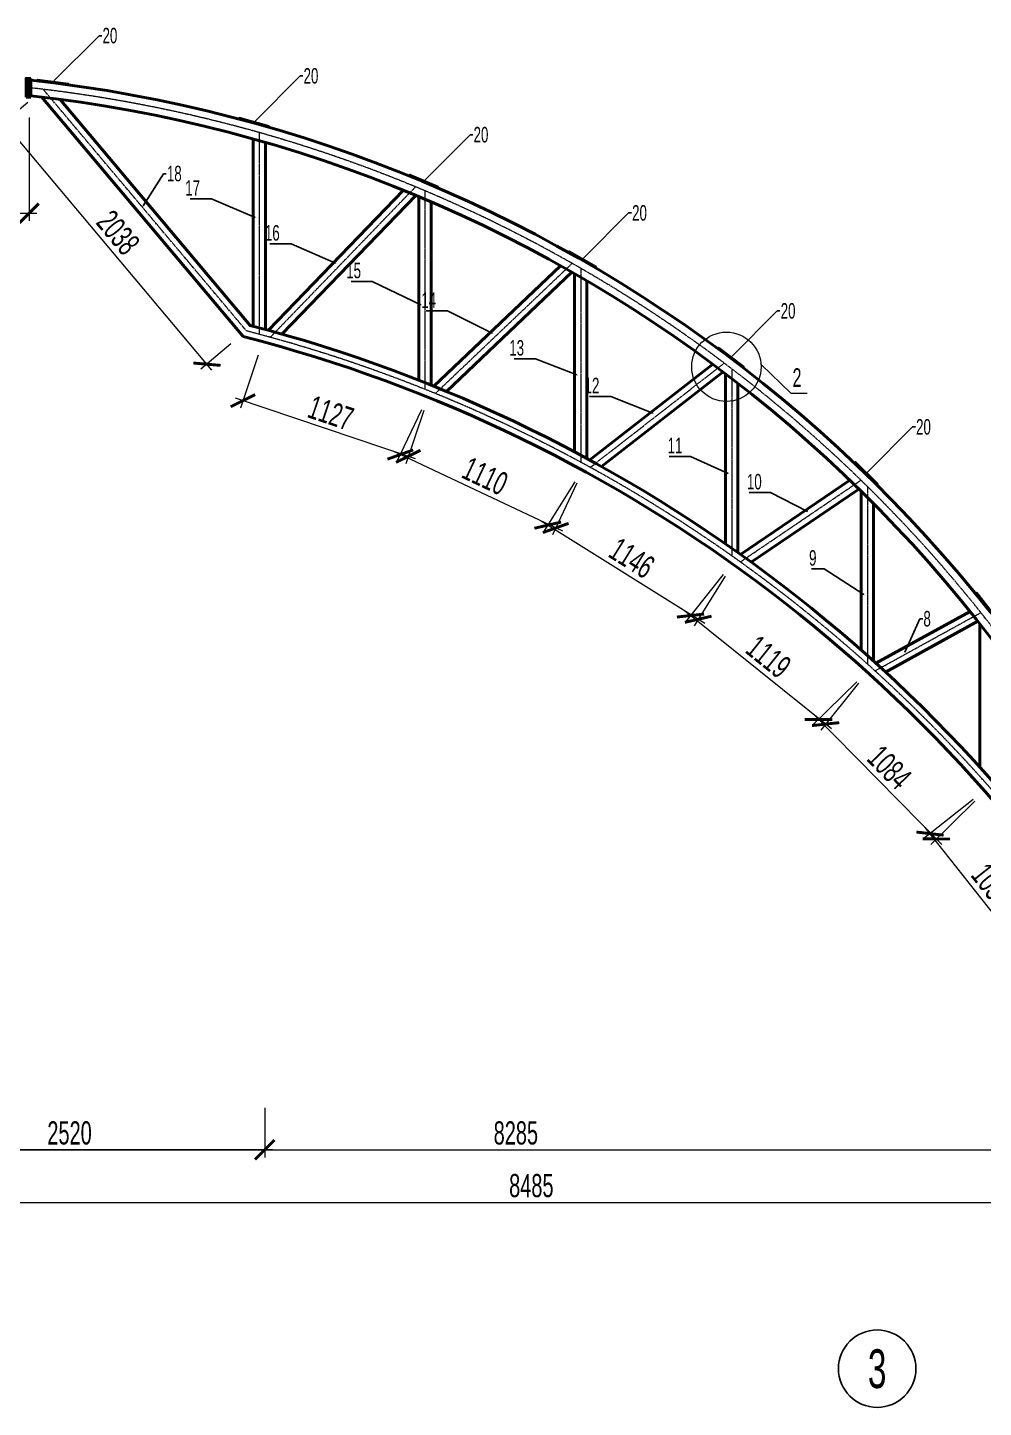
# Model space of a CAD drawing. Extents: x -483223 to 550073, y -164053 to -64662.
# Drawn here: x -190949 to -178607, y -108220 to -90401 of the extents above; entities that cross this region are included whole.
import ezdxf
from ezdxf import colors
from ezdxf.entities.mleader import LeaderData, LeaderLine
from ezdxf.enums import TextEntityAlignment as Align
from ezdxf.math import Vec2, Vec3

# ---------------------------------------------------------------- set-up
doc = ezdxf.new("R2010")
doc.units = 0
doc.header["$MEASUREMENT"] = 0
doc.linetypes.add('K5LT_AXLED', pattern=[16.25, 11.75, -1.5, 1.5, -1.5])
doc.layers.get('0').update_dxf_attribs({"color": 40, "linetype": 'CONTINUOUS'})
doc.layers.get('Defpoints').update_dxf_attribs({"linetype": 'CONTINUOUS'})
doc.layers.add('tonkie', color=8, linetype='CONTINUOUS', lineweight=15)
doc.styles.add('ГОСТ', font='isocpeur.ttf', dxfattribs={"oblique": 10})
doc.styles.add('РОЗМІР', font='ARIALN.TTF', dxfattribs={"width": 0.75})
doc.dimstyles.new('50', dxfattribs={"dimscale": 100, "dimtxt": 3, "dimasz": 2.5, "dimexe": 1, "dimexo": 2.625, "dimtad": 1, "dimdec": 0, "dimlfac": 0.5, "dimtxsty": 'ГОСТ', "dimblk": 'ARCHTICK', "dimcen": 2.5, "dimdle": 1, "dimclrd": 7, "dimclre": 7, "dimclrt": 7, "dimadec": 0, "dimazin": 0, "dimtfac": 1, "dimtdec": 0, "dimtmove": 0, "dimatfit": 3, "dimldrblk": 'ARCHTICK', "dimlwd": -1, "dimlwe": -1, "dimarcsym": 0})

# ---------------------------------------------------------------- blocks, each defined once
blk = doc.blocks.new('_ArchTick')
at = {"color": 0, "linetype": 'ByBlock', "const_width": 0.15}
blk.add_lwpolyline([(-0.5, -0.5), (0.5, 0.5)], dxfattribs=at)
blk = doc.blocks.new('*D469')
at = {"layer": 'Defpoints', "color": 0, "transparency": 16777216}
for p in [(-175959, -104893), (-192929, -105573), (-175959, -105573)]:
    blk.add_point(p, dxfattribs=at)
at = {"layer": 'tonkie', "color": 7, "transparency": 16777216}
for p, q in [((-175959, -105155), (-175959, -105673)), ((-192929, -105310), (-192929, -105473)), ((-193029, -105573), (-175859, -105573))]:
    blk.add_line(p, q, dxfattribs=at)
at = {"layer": 'tonkie', "color": 7, "transparency": 16777216, "xscale": 250, "yscale": 250, "zscale": 250, "rotation": 180}
blk.add_blockref('_ArchTick', (-192929, -105573), dxfattribs=at)
at = {"layer": 'tonkie', "color": 7, "transparency": 16777216, "xscale": 250, "yscale": 250, "zscale": 250}
blk.add_blockref('_ArchTick', (-175959, -105573), dxfattribs=at)
at = {"layer": 'tonkie', "color": 7, "transparency": 16777216, "insert": (-184444, -105357), "char_height": 300, "attachment_point": 5, "style": 'РОЗМІР'}
blk.add_mtext('8485', dxfattribs=at)
blk = doc.blocks.new('*D518')
at = {"layer": 'Defpoints', "color": 0, "transparency": 16777216}
for p in [(-192929, -91278), (-190929, -91298), (-190929, -92798)]:
    blk.add_point(p, dxfattribs=at)
at = {"layer": 'tonkie', "color": 7, "transparency": 16777216}
for p, q in [((-192929, -91540), (-192929, -92898)), ((-190929, -91561), (-190929, -92898)), ((-193029, -92798), (-190829, -92798))]:
    blk.add_line(p, q, dxfattribs=at)
at = {"layer": 'tonkie', "color": 7, "transparency": 16777216, "xscale": 250, "yscale": 250, "zscale": 250, "rotation": 180}
blk.add_blockref('_ArchTick', (-192929, -92798), dxfattribs=at)
at = {"layer": 'tonkie', "color": 7, "transparency": 16777216, "xscale": 250, "yscale": 250, "zscale": 250}
blk.add_blockref('_ArchTick', (-190929, -92798), dxfattribs=at)
at = {"layer": 'tonkie', "color": 7, "transparency": 16777216, "insert": (-191929, -92582), "char_height": 300, "attachment_point": 5, "style": 'РОЗМІР'}
blk.add_mtext('1000', dxfattribs=at)
blk = doc.blocks.new('*D480')
at = {"layer": 'Defpoints', "color": 0, "transparency": 16777216}
for p in [(-178532, -100206), (-179296, -100810), (-177255, -101822)]:
    blk.add_point(p, dxfattribs=at)
at = {"layer": 'tonkie', "color": 7, "transparency": 16777216}
for p, q in [((-178738, -100369), (-179374, -100872)), ((-177956, -102504), (-179358, -100732)), ((-177460, -101985), (-178097, -102488))]:
    blk.add_line(p, q, dxfattribs=at)
at = {"layer": 'tonkie', "color": 7, "transparency": 16777216, "xscale": 250, "yscale": 250, "zscale": 250}
for p, rotation in [((-179296, -100810), 128.3289358006477), ((-178018, -102426), 308.3289358006477)]:
    blk.add_blockref('_ArchTick', p, dxfattribs=dict(at, rotation=rotation))
at = {"layer": 'tonkie', "color": 7, "transparency": 16777216, "insert": (-178488, -101484), "char_height": 300, "attachment_point": 5, "rotation": 308.3289, "style": 'РОЗМІР'}
blk.add_mtext('1030', dxfattribs=at)
blk = doc.blocks.new('*D481')
at = {"layer": 'Defpoints', "color": 0, "transparency": 16777216}
for p in [(-180056, -98664), (-180736, -99336), (-178532, -100206)]:
    blk.add_point(p, dxfattribs=at)
at = {"layer": 'tonkie', "color": 7, "transparency": 16777216}
for p, q in [((-180242, -98848), (-180807, -99406)), ((-179142, -100950), (-180806, -99265)), ((-178719, -100391), (-179284, -100949))]:
    blk.add_line(p, q, dxfattribs=at)
at = {"layer": 'tonkie', "color": 7, "transparency": 16777216, "xscale": 250, "yscale": 250, "zscale": 250}
for p, rotation in [((-180736, -99336), 134.6423707464829), ((-179213, -100879), 314.6423707464829)]:
    blk.add_blockref('_ArchTick', p, dxfattribs=dict(at, rotation=rotation))
at = {"layer": 'tonkie', "color": 7, "transparency": 16777216, "insert": (-179821, -99956), "char_height": 300, "attachment_point": 5, "rotation": 314.6424, "style": 'РОЗМІР'}
blk.add_mtext('1084', dxfattribs=at)
blk = doc.blocks.new('*D482')
at = {"layer": 'Defpoints', "color": 0, "transparency": 16777216}
for p in [(-181801, -97262), (-182389, -97994), (-180056, -98664)]:
    blk.add_point(p, dxfattribs=at)
at = {"layer": 'tonkie', "color": 7, "transparency": 16777216}
for p, q in [((-181965, -97466), (-182451, -98072)), ((-180566, -99458), (-182467, -97931)), ((-180220, -98868), (-180706, -99474))]:
    blk.add_line(p, q, dxfattribs=at)
at = {"layer": 'tonkie', "color": 7, "transparency": 16777216, "xscale": 250, "yscale": 250, "zscale": 250}
for p, rotation in [((-182389, -97994), 141.2229530904987), ((-180644, -99396), 321.2229530904988)]:
    blk.add_blockref('_ArchTick', p, dxfattribs=dict(at, rotation=rotation))
at = {"layer": 'tonkie', "color": 7, "transparency": 16777216, "insert": (-181381, -98527), "char_height": 300, "attachment_point": 5, "rotation": 321.223, "style": 'РОЗМІР'}
blk.add_mtext('1119', dxfattribs=at)
blk = doc.blocks.new('*D483')
at = {"layer": 'Defpoints', "color": 0, "transparency": 16777216}
for p in [(-183744, -96047), (-184232, -96827), (-181801, -97262)]:
    blk.add_point(p, dxfattribs=at)
at = {"layer": 'tonkie', "color": 7, "transparency": 16777216}
for p, q in [((-183883, -96269), (-184285, -96912)), ((-182204, -98095), (-184317, -96774)), ((-181940, -97484), (-182342, -98127))]:
    blk.add_line(p, q, dxfattribs=at)
at = {"layer": 'tonkie', "color": 7, "transparency": 16777216, "xscale": 250, "yscale": 250, "zscale": 250}
for p, rotation in [((-184232, -96827), 147.9884679909051), ((-182289, -98042), 327.9884679909051)]:
    blk.add_blockref('_ArchTick', p, dxfattribs=dict(at, rotation=rotation))
at = {"layer": 'tonkie', "color": 7, "transparency": 16777216, "insert": (-183146, -97252), "char_height": 300, "attachment_point": 5, "rotation": 327.9885, "style": 'РОЗМІР'}
blk.add_mtext('1146', dxfattribs=at)
blk = doc.blocks.new('*D484')
at = {"layer": 'Defpoints', "color": 0, "transparency": 16777216}
for p in [(-185751, -95099), (-186136, -95915), (-183744, -96047)]:
    blk.add_point(p, dxfattribs=at)
at = {"layer": 'tonkie', "color": 7, "transparency": 16777216}
for p, q in [((-185863, -95337), (-186179, -96006)), ((-184039, -96906), (-186227, -95873)), ((-183856, -96284), (-184172, -96953))]:
    blk.add_line(p, q, dxfattribs=at)
at = {"layer": 'tonkie', "color": 7, "transparency": 16777216, "xscale": 250, "yscale": 250, "zscale": 250}
for p, rotation in [((-186136, -95915), 154.7256184659649), ((-184129, -96863), 334.7256184659649)]:
    blk.add_blockref('_ArchTick', p, dxfattribs=dict(at, rotation=rotation))
at = {"layer": 'tonkie', "color": 7, "transparency": 16777216, "insert": (-185041, -96194), "char_height": 300, "attachment_point": 5, "rotation": 334.7256, "style": 'РОЗМІР'}
blk.add_mtext('1110', dxfattribs=at)
blk = doc.blocks.new('*D485')
at = {"layer": 'Defpoints', "color": 0, "transparency": 16777216}
for p in [(-187886, -94381), (-185751, -95099), (-188168, -95219)]:
    blk.add_point(p, dxfattribs=at)
at = {"layer": 'tonkie', "color": 7, "transparency": 16777216}
for p, q in [((-187970, -94630), (-188200, -95314)), ((-185938, -95970), (-188263, -95188)), ((-185834, -95348), (-186065, -96033))]:
    blk.add_line(p, q, dxfattribs=at)
at = {"layer": 'tonkie', "color": 7, "transparency": 16777216, "xscale": 250, "yscale": 250, "zscale": 250}
for p, rotation in [((-188168, -95219), 161.4046935925081), ((-186033, -95938), 341.4046935925081)]:
    blk.add_blockref('_ArchTick', p, dxfattribs=dict(at, rotation=rotation))
at = {"layer": 'tonkie', "color": 7, "transparency": 16777216, "insert": (-187033, -95377), "char_height": 300, "attachment_point": 5, "rotation": 341.4047, "style": 'РОЗМІР'}
blk.add_mtext('1127', dxfattribs=at)
blk = doc.blocks.new('*D486')
at = {"layer": 'Defpoints', "color": 0, "transparency": 16777216}
for p in [(-190746, -91199), (-191257, -91628), (-188122, -94318)]:
    blk.add_point(p, dxfattribs=at)
at = {"layer": 'tonkie', "color": 7, "transparency": 16777216}
for p, q in [((-190947, -91368), (-191334, -91693)), ((-188569, -94824), (-191322, -91552)), ((-188323, -94487), (-188710, -94812))]:
    blk.add_line(p, q, dxfattribs=at)
at = {"layer": 'tonkie', "color": 7, "transparency": 16777216, "xscale": 250, "yscale": 250, "zscale": 250}
for p, rotation in [((-191257, -91628), 130.0711380536507), ((-188633, -94748), 310.0711380536507)]:
    blk.add_blockref('_ArchTick', p, dxfattribs=dict(at, rotation=rotation))
at = {"layer": 'tonkie', "color": 7, "transparency": 16777216, "insert": (-189780, -93049), "char_height": 300, "attachment_point": 5, "rotation": 310.0711, "style": 'РОЗМІР'}
blk.add_mtext('2038', dxfattribs=at)
blk = doc.blocks.new('*D488')
at = {"layer": 'Defpoints', "color": 0, "transparency": 16777216}
for p in [(-192929, -104089), (-187886, -104089), (-192929, -104893)]:
    blk.add_point(p, dxfattribs=at)
at = {"layer": 'tonkie', "color": 7, "transparency": 16777216}
for p, q in [((-192929, -104351), (-192929, -104993)), ((-187886, -104351), (-187886, -104993)), ((-187786, -104893), (-193029, -104893))]:
    blk.add_line(p, q, dxfattribs=at)
at = {"layer": 'tonkie', "color": 7, "transparency": 16777216, "xscale": 250, "yscale": 250, "zscale": 250, "rotation": 180}
blk.add_blockref('_ArchTick', (-192929, -104893), dxfattribs=at)
at = {"layer": 'tonkie', "color": 7, "transparency": 16777216, "xscale": 250, "yscale": 250, "zscale": 250}
blk.add_blockref('_ArchTick', (-187886, -104893), dxfattribs=at)
at = {"layer": 'tonkie', "color": 7, "transparency": 16777216, "insert": (-190407, -104677), "char_height": 300, "attachment_point": 5, "style": 'РОЗМІР'}
blk.add_mtext('2520', dxfattribs=at)
blk = doc.blocks.new('*D489')
at = {"layer": 'Defpoints', "color": 0, "transparency": 16777216}
for p in [(-176359, -103393), (-192929, -104089), (-176359, -104893)]:
    blk.add_point(p, dxfattribs=at)
at = {"layer": 'tonkie', "color": 7, "transparency": 16777216}
for p, q in [((-176359, -103655), (-176359, -104993)), ((-192929, -104351), (-192929, -104993)), ((-193029, -104893), (-176259, -104893))]:
    blk.add_line(p, q, dxfattribs=at)
at = {"layer": 'tonkie', "color": 7, "transparency": 16777216, "xscale": 250, "yscale": 250, "zscale": 250, "rotation": 180}
blk.add_blockref('_ArchTick', (-192929, -104893), dxfattribs=at)
at = {"layer": 'tonkie', "color": 7, "transparency": 16777216, "xscale": 250, "yscale": 250, "zscale": 250}
blk.add_blockref('_ArchTick', (-176359, -104893), dxfattribs=at)
at = {"layer": 'tonkie', "color": 7, "transparency": 16777216, "insert": (-184644, -104677), "char_height": 300, "attachment_point": 5, "style": 'РОЗМІР'}
blk.add_mtext('8285', dxfattribs=at)

msp = doc.modelspace()

# ---------------------------------------------------------------- linework, layer by layer
at = {"color": 0}
msp.add_circle((-179978.3857, -107719.7783), 500, dxfattribs=at)
at = {"layer": 'tonkie', "color": 0, "lineweight": 50}
for p, q in [((-190928.5622, -91298.3237), (-190928.5622, -91057.1136)), ((-190928.5622, -91057.1136), (-190908.5622, -91057.1136)), ((-190908.5622, -91298.3237), (-190908.5622, -91057.1136)), ((-190928.5622, -91298.3237), (-190908.5622, -91298.3237)), ((-188167.0829, -94389.1087), (-190768.3982, -91296.7871)), ((-188076.7463, -94247.9483), (-190534.4452, -91326.3512)), ((-188037.8705, -91838.6912), (-188037.8705, -94257.3647)), ((-187877.8705, -91884.2153), (-187877.8705, -94300.0733)), ((-187839.2631, -94310.5997), (-186094.2001, -92502.6919)), ((-187664.0469, -94359.458), (-185935.0565, -92568.2017)), ((-185898.235, -92583.6108), (-185898.235, -94954.4741)), ((-185738.235, -92651.677), (-185738.235, -95017.9795)), ((-185701.0134, -95032.9908), (-184065.6335, -93476.978)), ((-185538.7751, -95099.4778), (-183920.005, -93559.2688)), ((-183885.4232, -93579.071), (-183885.4232, -95879.7196)), ((-183725.4232, -93672.0101), (-183725.4232, -95965.6968)), ((-183690.0195, -95984.9847), (-182100.892, -94747.9803)), ((-183537.6198, -96069.1148), (-181968.1935, -94847.4462)), ((-181936.4882, -94871.4928), (-181936.4882, -97068.2665)), ((-181776.4882, -94994.5284), (-181776.4882, -97180.5588)), ((-181743.3984, -97204.0859), (-180330.5837, -96246.8311)), ((-181605.0372, -97303.6066), (-180213.3849, -96360.6904)), ((-180185.0174, -96388.5598), (-180185.0174, -98440.6471)), ((-180025.0174, -96548.0661), (-180025.0174, -98583.2444)), ((-179994.5652, -98610.7484), (-178779.6795, -97941.7285)), ((-179869.7844, -98724.6897), (-178678.4487, -98068.6384)), ((-178653.8371, -98099.8478), (-178653.8371, -99949.9219))]:
    msp.add_line(p, q, dxfattribs=at)
at = {"layer": 'tonkie', "color": 0, "linetype": 'K5LT_AXLED'}
for p, q in [((-188122.3312, -94318.0332), (-190746.3563, -91198.7154)), ((-187957.8705, -91756.7362), (-187957.8705, -94361.3482)), ((-187814.6881, -94400.3319), (-185940.3387, -92458.4818)), ((-185818.235, -92508.7991), (-185818.235, -95072.1192)), ((-185683.2742, -95126.5383), (-183918.3022, -93447.2227)), ((-183805.4232, -93509.7288), (-183805.4232, -96013.3383)), ((-183682.3607, -96080.4033), (-181952.6145, -94733.9388)), ((-181856.4882, -94806.7141), (-181856.4882, -97221.9462)), ((-181744.6204, -97301.5476), (-180185.6371, -96245.2561)), ((-180105.0174, -96326.9984), (-180105.0174, -98618.8844)), ((-180006.0295, -98708.3898), (-178639.4351, -97955.8261))]:
    msp.add_line(p, q, dxfattribs=at)
at = {"layer": 'tonkie', "color": 0, "lineweight": 50}
msp.add_lwpolyline([(-190968.5622, -91298.3237), (-190928.5622, -91298.3237), (-190928.5622, -91058.3237), (-190968.5622, -91058.3237)], close=True, dxfattribs=at)
at = {"layer": 'tonkie', "color": 0, "lineweight": 40}
for points in [[(-190423.647, -91137.4718), (-190820.5055, -91087.4388), (-190819.0045, -91075.5331), (-190422.146, -91125.566)], [(-187835.2371, -91685.864), (-188220.4934, -91578.2648), (-188217.2654, -91566.7071), (-187832.0091, -91674.3064)], [(-185649.7599, -92468.8218), (-186018.0301, -92312.6901), (-186013.3461, -92301.642), (-185645.076, -92457.7737)], [(-183614.6923, -93499.7922), (-183961.8032, -93301.0108), (-183955.8397, -93290.5975), (-183608.7289, -93489.3789)], [(-181711.3743, -94785.845), (-182030.4212, -94544.5794), (-182023.1832, -94535.008), (-181704.1363, -94776.2736)], [(-179981.2121, -96301.6759), (-180266.8182, -96021.6239), (-180258.4166, -96013.0557), (-179972.8105, -96293.1077)], [(-178454.2764, -98021.3393), (-178702.129, -97707.3822), (-178692.7103, -97699.9466), (-178444.8577, -98013.9037)]]:
    msp.add_lwpolyline(points, close=True, dxfattribs=at)
at = {"layer": 'tonkie', "color": 0}
msp.add_lwpolyline([(-181478.3017, -94751.1831), (-181094.6501, -95120.618), (-180884.3316, -95120.618)], dxfattribs=at)
msp.add_circle((-181924.9932, -94781.7804), 447.7381, dxfattribs=at)
at = {"layer": 'tonkie', "color": 0, "linetype": 'K5LT_AXLED'}
for centre, radius, start, end in [((-192928.5621, -109331.5448), 18263.6668, 19.04226521, 83.71310092), ((-192928.5621, -112900.4902), 19193.946, 29.76168322, 75.4986106)]:
    msp.add_arc(centre, radius, start, end, dxfattribs=at)
at = {"layer": 'tonkie', "color": 0, "lineweight": 50}
for centre, radius, start, end in [((-192928.5621, -109331.5448), 18363.6668, 18.9346102, 83.68469523), ((-192928.5621, -109331.5448), 18163.6668, 19.15117664, 83.61486975), ((-192928.5621, -112900.4902), 19273.946, 29.62578758, 75.42257991), ((-192928.5621, -112900.4902), 19113.946, 29.89890332, 75.57513438)]:
    msp.add_arc(centre, radius, start, end, dxfattribs=at)

# ---------------------------------------------------------------- texts
at = {"color": 0, "style": 'РОЗМІР', "width": 0.75}
msp.add_text('3', height=500, dxfattribs=at).set_placement((-179978.3857, -107719.7783), align=Align.MIDDLE_CENTER)
at = {"layer": 'tonkie', "color": 0, "style": 'РОЗМІР', "width": 0.75}
msp.add_text('2', height=240, dxfattribs=at).set_placement((-181070.6501, -95040.618))

# ---------------------------------------------------------------- dimensions: what is measured, and where the dimension line sits
at = {"layer": 'tonkie', "color": 0}
for p1, p2, distance, picture, middle in [((-188122.3312, -94318.0332), (-190746.3563, -91198.7154), 667.5056, '*D486', (-189780.1076, -93049.2369)), ((-185750.7546, -95099.3288), (-187886.2793, -94380.8401), 884.7466, '*D485', (-187032.6883, -95376.6542)), ((-183743.892, -96046.8708), (-185750.7546, -95099.3288), 902.5025, '*D484', (-185040.5681, -96194.1825)), ((-181800.5543, -97261.7469), (-183743.892, -96046.8708), 920.5908, '*D483', (-183145.8936, -97252.0388)), ((-180055.5235, -98663.6371), (-181800.5543, -97261.7469), 938.9095, '*D482', (-181380.9964, -98526.52)), ((-178531.9758, -100206.3239), (-180055.5235, -98663.6371), 956.6724, '*D481', (-179820.9764, -99955.6663)), ((-177254.5041, -101822.205), (-178531.9758, -100206.3239), 973.5737, '*D480', (-178487.7861, -101484.2964))]:
    dim = msp.add_aligned_dim(p1=p1, p2=p2, distance=distance, dimstyle='50', override={"dimtxsty": 'РОЗМІР'}, dxfattribs=at)
    dim.commit()
    dim.dimension.update_dxf_attribs({"geometry": picture, "text_midpoint": middle})
for base, p1, p2, picture, middle in [((-190928.5622, -92797.7153), (-192928.5622, -91277.7153), (-190928.5622, -91298.3237), '*D518', (-191928.5622, -92582.0434)), ((-175958.5621, -105572.7396), (-192928.5622, -105572.7396), (-175958.5621, -104892.7396), '*D469', (-184443.5621, -105357.0677))]:
    dim = msp.add_linear_dim(base=base, p1=p1, p2=p2, dimstyle='50', override={"dimtxsty": 'РОЗМІР'}, dxfattribs=at)
    dim.commit()
    dim.dimension.update_dxf_attribs({"geometry": picture, "text_midpoint": middle})
dim = msp.add_linear_dim(base=(-176358.5621, -104892.7396), p1=(-192928.5622, -104088.8117), p2=(-176358.5621, -103392.7396), angle=180, dimstyle='50', override={"dimtxsty": 'РОЗМІР'}, dxfattribs=at)
dim.commit()
dim.dimension.update_dxf_attribs({"geometry": '*D489', "text_midpoint": (-184643.5621, -104677.0677)})
dim = msp.add_linear_dim(base=(-192928.5622, -104892.7396), p1=(-187886.2793, -104088.8117), p2=(-192928.5622, -104088.8117), angle=180, text='2520', dimstyle='50', override={"dimtxsty": 'РОЗМІР'}, dxfattribs=at)
dim.commit()
dim.dimension.update_dxf_attribs({"geometry": '*D488', "text_midpoint": (-190407.4207, -104677.0677)})

# ---------------------------------------------------------------- leaders
at = {"layer": 'tonkie', "color": 0, "ltscale": 50}
ml = msp.add_multileader_mtext('Standard', dxfattribs=at)
ml.set_content('20', style='РОЗМІР')
ml.set_leader_properties()
ml.build(insert=Vec2(0, 0))
ml.multileader.update_dxf_attribs({"text_right_attachment_type": 6, "dogleg_length": 0.36, "arrow_head_size": 18})
ctx = ml.context
ctx.base_point, ctx.char_height, ctx.arrow_head_size, ctx.landing_gap_size, ctx.plane_origin = Vec3(-189990.0267, -90506.001), 200, 18, 9, Vec3(-190620.5753, -91100.5495)
ctx.right_attachment = 6
notes = []
notes.append((ctx, [(0, (1, 1, 0), (-190026.0267, -90506.001), (1, 0), 36, [(0, [(-190620.5753, -91100.5495)], 0, [])])]))
ctx.mtext.insert, ctx.mtext.flow_direction = Vec3(-189981.0267, -90404.2956), 5
ml = msp.add_multileader_mtext('Standard', dxfattribs=at)
ml.set_content('20', style='РОЗМІР')
ml.set_leader_properties()
ml.build(insert=Vec2(0, 0))
ml.multileader.update_dxf_attribs({"text_right_attachment_type": 6, "dogleg_length": 0.36, "arrow_head_size": 18})
ctx = ml.context
ctx.base_point, ctx.char_height, ctx.arrow_head_size, ctx.landing_gap_size, ctx.plane_origin = Vec3(-187394.0886, -91025.9582), 200, 18, 9, Vec3(-188024.6372, -91620.5067)
ctx.right_attachment = 6
notes.append((ctx, [(0, (1, 1, 0), (-187430.0886, -91025.9582), (1, 0), 36, [(0, [(-188024.6372, -91620.5067)], 0, [])])]))
ctx.mtext.insert, ctx.mtext.flow_direction = Vec3(-187385.0886, -90924.2528), 5
ml = msp.add_multileader_mtext('Standard', dxfattribs=at)
ml.set_content('20', style='РОЗМІР')
ml.set_leader_properties()
ml.build(insert=Vec2(0, 0))
ml.multileader.update_dxf_attribs({"text_right_attachment_type": 6, "dogleg_length": 0.36, "arrow_head_size": 18})
ctx = ml.context
ctx.base_point, ctx.char_height, ctx.arrow_head_size, ctx.landing_gap_size, ctx.plane_origin = Vec3(-185198.6625, -91785.1593), 200, 18, 9, Vec3(-185829.211, -92379.7079)
ctx.right_attachment = 6
notes.append((ctx, [(0, (1, 1, 0), (-185234.6625, -91785.1593), (1, 0), 36, [(0, [(-185829.211, -92379.7079)], 0, [])])]))
ctx.mtext.insert, ctx.mtext.flow_direction = Vec3(-185189.6625, -91683.454), 5
ml = msp.add_multileader_mtext('Standard', dxfattribs=at)
ml.set_content('18', style='РОЗМІР')
ml.set_leader_properties()
ml.build(insert=Vec2(0, 0))
ml.multileader.update_dxf_attribs({"text_right_attachment_type": 6, "dogleg_length": 0.36, "arrow_head_size": 18})
ctx = ml.context
ctx.base_point, ctx.char_height, ctx.arrow_head_size, ctx.landing_gap_size, ctx.plane_origin = Vec3(-189158.7814, -92287.8883), 200, 18, 9, Vec3(-189495.0486, -92719.7289)
ctx.right_attachment = 6
notes.append((ctx, [(0, (1, 1, 0), (-189194.7814, -92287.8883), (1, 0), 36, [(0, [(-189466.8529, -92719.7289)], 0, [])])]))
ctx.mtext.insert, ctx.mtext.flow_direction = Vec3(-189149.7814, -92186.183), 5
ml = msp.add_multileader_mtext('Standard', dxfattribs=at)
ml.set_content('17', style='РОЗМІР')
ml.set_leader_properties()
ml.build(insert=Vec2(0, 0))
ml.multileader.update_dxf_attribs({"text_right_attachment_type": 6, "dogleg_length": 0.36, "arrow_head_size": 18})
ctx = ml.context
ctx.base_point, ctx.char_height, ctx.arrow_head_size, ctx.landing_gap_size, ctx.plane_origin = Vec3(-188793.7548, -92472.2516), 200, 18, 9, Vec3(-187991.6823, -92860.8967)
ctx.right_attachment, ctx.text_align_type = 6, 2
notes.append((ctx, [(1, (1, 1, 0), (-188575.2254, -92612.2516), (-1, 0), 36, [(0, [(-187991.6823, -92860.8967)], 0, [])])]))
ctx.mtext.insert, ctx.mtext.alignment, ctx.mtext.flow_direction = Vec3(-188722.3628, -92372.2516), 3, 5
ml = msp.add_multileader_mtext('Standard', dxfattribs=at)
ml.set_content('20', style='РОЗМІР')
ml.set_leader_properties()
ml.build(insert=Vec2(0, 0))
ml.multileader.update_dxf_attribs({"text_right_attachment_type": 6, "dogleg_length": 0.36, "arrow_head_size": 18})
ctx = ml.context
ctx.base_point, ctx.char_height, ctx.arrow_head_size, ctx.landing_gap_size, ctx.plane_origin = Vec3(-183151.7357, -92795.4396), 200, 18, 9, Vec3(-183782.2843, -93389.9882)
ctx.right_attachment = 6
notes.append((ctx, [(0, (1, 1, 0), (-183187.7357, -92795.4396), (1, 0), 36, [(0, [(-183782.2843, -93389.9882)], 0, [])])]))
ctx.mtext.insert, ctx.mtext.flow_direction = Vec3(-183142.7357, -92693.7343), 5
ml = msp.add_multileader_mtext('Standard', dxfattribs=at)
ml.set_content('16', style='РОЗМІР')
ml.set_leader_properties()
ml.build(insert=Vec2(0, 0))
ml.multileader.update_dxf_attribs({"text_right_attachment_type": 6, "dogleg_length": 0.36, "arrow_head_size": 18})
ctx = ml.context
ctx.base_point, ctx.char_height, ctx.arrow_head_size, ctx.landing_gap_size, ctx.plane_origin = Vec3(-187764.7264, -93055.5099), 200, 18, 9, Vec3(-186955.8135, -93449.2901)
ctx.right_attachment, ctx.text_align_type = 6, 2
notes.append((ctx, [(1, (1, 1, 0), (-187546.1971, -93193.8046), (-1, 0), 36, [(0, [(-186955.8135, -93449.2901)], 0, [])])]))
ctx.mtext.insert, ctx.mtext.alignment, ctx.mtext.flow_direction = Vec3(-187693.3345, -92952.0992), 3, 5
ml = msp.add_multileader_mtext('Standard', dxfattribs=at)
ml.set_content('15', style='РОЗМІР')
ml.set_leader_properties()
ml.build(insert=Vec2(0, 0))
ml.multileader.update_dxf_attribs({"text_right_attachment_type": 6, "dogleg_length": 0.36, "arrow_head_size": 18})
ctx = ml.context
ctx.base_point, ctx.char_height, ctx.arrow_head_size, ctx.landing_gap_size, ctx.plane_origin = Vec3(-186716.7461, -93541.7829), 200, 18, 9, Vec3(-185854.3477, -93988.0254)
ctx.right_attachment, ctx.text_align_type = 6, 2
notes.append((ctx, [(1, (1, 1, 0), (-186497.1936, -93680.0776), (-1, 0), 36, [(0, [(-185854.3477, -93988.0254)], 0, [])])]))
ctx.mtext.insert, ctx.mtext.alignment, ctx.mtext.flow_direction = Vec3(-186643.3078, -93438.3723), 3, 5
ml = msp.add_multileader_mtext('Standard', dxfattribs=at)
ml.set_content('14', style='РОЗМІР')
ml.set_leader_properties()
ml.build(insert=Vec2(0, 0))
ml.multileader.update_dxf_attribs({"text_right_attachment_type": 6, "dogleg_length": 0.36, "arrow_head_size": 18})
ctx = ml.context
ctx.base_point, ctx.char_height, ctx.arrow_head_size, ctx.landing_gap_size, ctx.plane_origin = Vec3(-185743.8467, -93921.0044), 200, 18, 9, Vec3(-184932.5616, -94357.4818)
ctx.right_attachment, ctx.text_align_type = 6, 2
notes.append((ctx, [(1, (1, 1, 0), (-185525.6243, -94061.0044), (-1, 0), 36, [(0, [(-184932.5616, -94357.4818)], 0, [])])]))
ctx.mtext.insert, ctx.mtext.alignment, ctx.mtext.flow_direction = Vec3(-185673.0686, -93821.0044), 3, 5
ml = msp.add_multileader_mtext('Standard', dxfattribs=at)
ml.set_content('20', style='РОЗМІР')
ml.set_leader_properties()
ml.build(insert=Vec2(0, 0))
ml.multileader.update_dxf_attribs({"text_right_attachment_type": 6, "dogleg_length": 0.36, "arrow_head_size": 18})
ctx = ml.context
ctx.base_point, ctx.char_height, ctx.arrow_head_size, ctx.landing_gap_size, ctx.plane_origin = Vec3(-181233.1112, -94061.0922), 200, 18, 9, Vec3(-181863.6597, -94655.6408)
ctx.right_attachment = 6
notes.append((ctx, [(0, (1, 1, 0), (-181269.1112, -94061.0922), (1, 0), 36, [(0, [(-181863.6597, -94655.6408)], 0, [])])]))
ctx.mtext.insert, ctx.mtext.flow_direction = Vec3(-181224.1112, -93959.3869), 5
ml = msp.add_multileader_mtext('Standard', dxfattribs=at)
ml.set_content('13', style='РОЗМІР')
ml.set_leader_properties()
ml.build(insert=Vec2(0, 0))
ml.multileader.update_dxf_attribs({"text_right_attachment_type": 6, "dogleg_length": 0.36, "arrow_head_size": 18})
ctx = ml.context
ctx.base_point, ctx.char_height, ctx.arrow_head_size, ctx.landing_gap_size, ctx.plane_origin = Vec3(-184608.9805, -94539.6763), 200, 18, 9, Vec3(-183841.1247, -94892.3993)
ctx.right_attachment, ctx.text_align_type = 6, 2
notes.append((ctx, [(1, (1, 1, 0), (-184390.4512, -94677.971), (-1, 0), 36, [(0, [(-183841.1247, -94892.3993)], 0, [])])]))
ctx.mtext.insert, ctx.mtext.alignment, ctx.mtext.flow_direction = Vec3(-184537.5885, -94436.2656), 3, 5
ml = msp.add_multileader_mtext('Standard', dxfattribs=at)
ml.set_content('12', style='РОЗМІР')
ml.set_leader_properties()
ml.build(insert=Vec2(0, 0))
ml.multileader.update_dxf_attribs({"text_right_attachment_type": 6, "dogleg_length": 0.36, "arrow_head_size": 18})
ctx = ml.context
ctx.base_point, ctx.char_height, ctx.arrow_head_size, ctx.landing_gap_size, ctx.plane_origin = Vec3(-183634.5799, -95023.1025), 200, 18, 9, Vec3(-182858.5173, -95386.6586)
ctx.right_attachment, ctx.text_align_type = 6, 2
notes.append((ctx, [(1, (1, 1, 0), (-183416.9714, -95163.1025), (-1, 0), 36, [(0, [(-182858.5173, -95386.6586)], 0, [])])]))
ctx.mtext.insert, ctx.mtext.alignment, ctx.mtext.flow_direction = Vec3(-183565.0296, -94923.1025), 3, 5
ml = msp.add_multileader_mtext('Standard', dxfattribs=at)
ml.set_content('20', style='РОЗМІР')
ml.set_leader_properties()
ml.build(insert=Vec2(0, 0))
ml.multileader.update_dxf_attribs({"text_right_attachment_type": 6, "dogleg_length": 0.36, "arrow_head_size": 18})
ctx = ml.context
ctx.base_point, ctx.char_height, ctx.arrow_head_size, ctx.landing_gap_size, ctx.plane_origin = Vec3(-179485.065, -95558.5331), 200, 18, 9, Vec3(-180115.6136, -96153.0817)
ctx.right_attachment = 6
notes.append((ctx, [(0, (1, 1, 0), (-179521.065, -95558.5331), (1, 0), 36, [(0, [(-180115.6136, -96153.0817)], 0, [])])]))
ctx.mtext.insert, ctx.mtext.flow_direction = Vec3(-179476.065, -95456.8278), 5
ml = msp.add_multileader_mtext('Standard', dxfattribs=at)
ml.set_content('11', style='РОЗМІР')
ml.set_leader_properties()
ml.build(insert=Vec2(0, 0))
ml.multileader.update_dxf_attribs({"text_right_attachment_type": 6, "dogleg_length": 0.36, "arrow_head_size": 18})
ctx = ml.context
ctx.base_point, ctx.char_height, ctx.arrow_head_size, ctx.landing_gap_size, ctx.plane_origin = Vec3(-182584.4453, -95798.5035), 200, 18, 9, Vec3(-181886.5351, -96166.622)
ctx.right_attachment, ctx.text_align_type = 6, 2
notes.append((ctx, [(1, (1, 1, 0), (-182389.5517, -95938.5035), (-1, 0), 36, [(0, [(-181886.5351, -96166.622)], 0, [])])]))
ctx.mtext.insert, ctx.mtext.alignment, ctx.mtext.flow_direction = Vec3(-182493.6581, -95698.5035), 3, 5
ml = msp.add_multileader_mtext('Standard', dxfattribs=at)
ml.set_content('10', style='РОЗМІР')
ml.set_leader_properties()
ml.build(insert=Vec2(0, 0))
ml.multileader.update_dxf_attribs({"text_right_attachment_type": 6, "dogleg_length": 0.36, "arrow_head_size": 18})
ctx = ml.context
ctx.base_point, ctx.char_height, ctx.arrow_head_size, ctx.landing_gap_size, ctx.plane_origin = Vec3(-181573.1785, -96268.669), 200, 18, 9, Vec3(-180863.6594, -96660.1667)
ctx.right_attachment, ctx.text_align_type = 6, 2
notes.append((ctx, [(1, (1, 1, 0), (-181354.9561, -96406.9636), (-1, 0), 36, [(0, [(-180863.6594, -96660.1667)], 0, [])])]))
ctx.mtext.insert, ctx.mtext.alignment, ctx.mtext.flow_direction = Vec3(-181469.0671, -96165.2583), 3, 5
ml = msp.add_multileader_mtext('Standard', dxfattribs=at)
ml.set_content('9', style='РОЗМІР')
ml.set_leader_properties()
ml.build(insert=Vec2(0, 0))
ml.multileader.update_dxf_attribs({"text_right_attachment_type": 6, "dogleg_length": 0.36, "arrow_head_size": 18})
ctx = ml.context
ctx.base_point, ctx.char_height, ctx.arrow_head_size, ctx.landing_gap_size, ctx.plane_origin = Vec3(-180799.447, -97252.8647), 200, 18, 9, Vec3(-180137.4515, -97733.3222)
ctx.right_attachment, ctx.text_align_type = 6, 2
notes.append((ctx, [(1, (1, 1, 0), (-180664.5124, -97391.1594), (-1, 0), 36, [(0, [(-180137.4515, -97733.3222)], 0, [])])]))
ctx.mtext.insert, ctx.mtext.alignment, ctx.mtext.flow_direction = Vec3(-180761.9113, -97149.4541), 3, 5
ml = msp.add_multileader_mtext('Standard', dxfattribs=at)
ml.set_content('8', style='РОЗМІР')
ml.set_leader_properties()
ml.build(insert=Vec2(0, 0))
ml.multileader.update_dxf_attribs({"text_right_attachment_type": 6, "dogleg_length": 0.36, "arrow_head_size": 18})
ctx = ml.context
ctx.base_point, ctx.char_height, ctx.arrow_head_size, ctx.landing_gap_size, ctx.plane_origin = Vec3(-179390.3243, -98036.5778), 200, 18, 9, Vec3(-179627.1888, -98485.0866)
ctx.right_attachment = 6
notes.append((ctx, [(0, (1, 1, 0), (-179426.3243, -98036.5778), (1, 0), 36, [(0, [(-179627.1888, -98485.0866)], 0, [])])]))
ctx.mtext.insert, ctx.mtext.flow_direction = Vec3(-179381.3243, -97934.8725), 5
for ctx, leaders in notes:
    for number, flags, end, landing, length, lines in leaders:
        leader = LeaderData()
        leader.index, (leader.has_last_leader_line, leader.has_dogleg_vector, leader.attachment_direction) = number, flags
        leader.last_leader_point, leader.dogleg_vector, leader.dogleg_length = Vec3(end), Vec3(landing), length
        for number, points, colour, breaks in lines:
            line = LeaderLine()
            line.index, line.vertices, line.color, line.breaks = number, Vec3.list(points), colors.encode_raw_color(colour), breaks
            leader.lines.append(line)
        ctx.leaders.append(leader)

doc.saveas('drawing.dxf')
